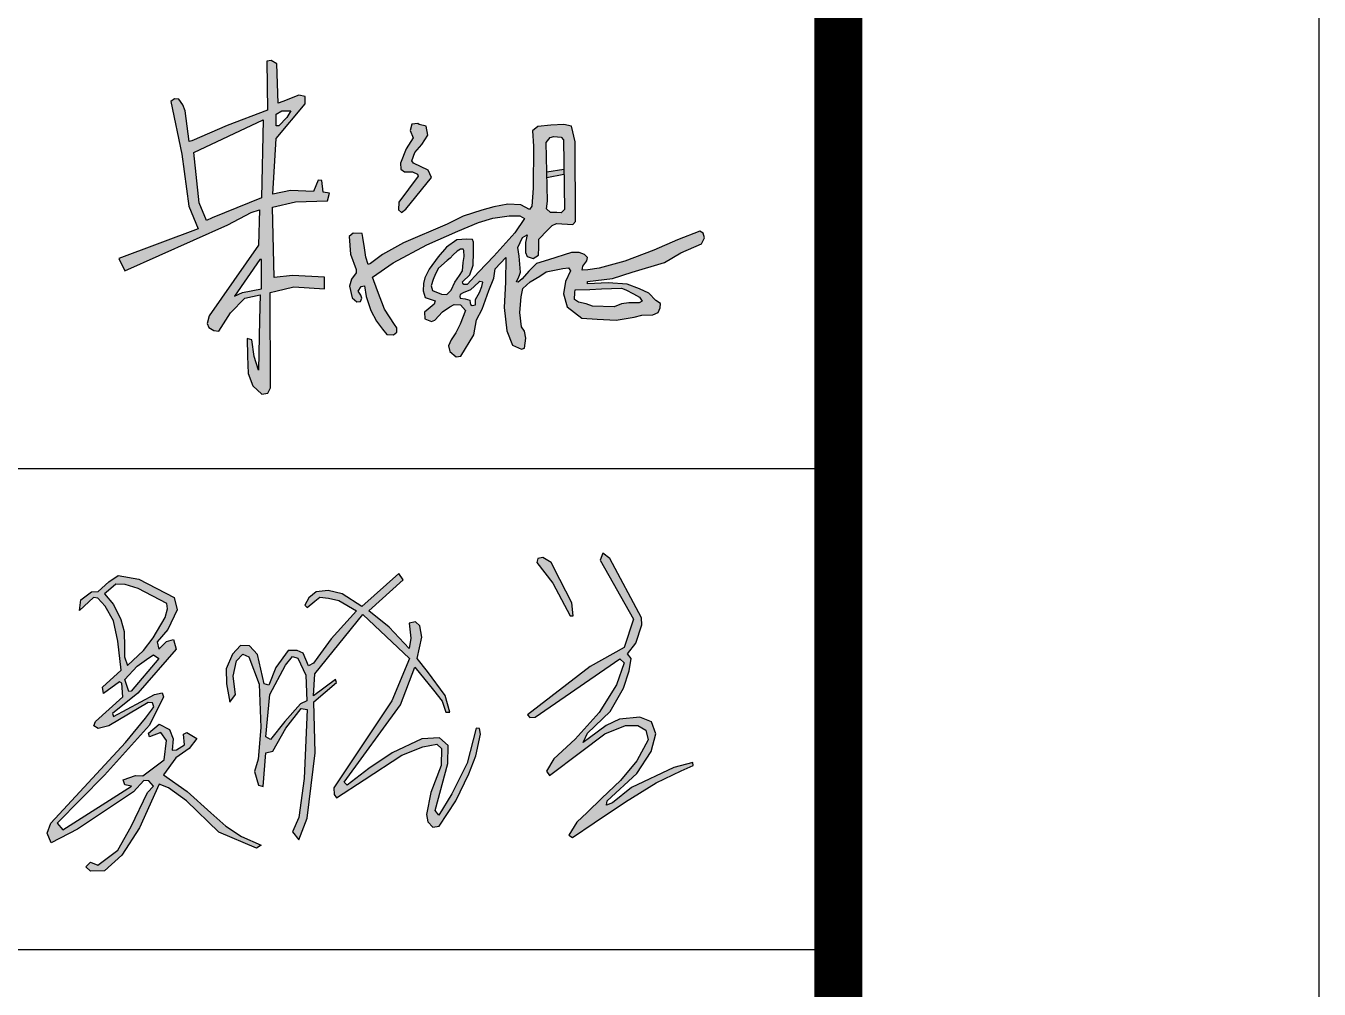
# Model space of a CAD drawing. Extents: x 33088 to 140010, y 13737 to 369010.
# Drawn here: x 104699 to 107388, y 346191 to 348194 of the extents above; entities that cross this region are included whole.
import ezdxf

# ---------------------------------------------------------------- set-up
doc = ezdxf.new("R2010")
doc.units = 0
doc.header["$LTSCALE"] = 1000
doc.header["$MEASUREMENT"] = 0
doc.layers.get('0').update_dxf_attribs({"linetype": 'CONTINUOUS'})
doc.layers.add('PUB_TITLE', color=4, linetype='CONTINUOUS')
doc.layers.add('TEL_TITLE', color=7, linetype='CONTINUOUS')

msp = doc.modelspace()

# ---------------------------------------------------------------- hatches: boundary and pattern name
h = msp.add_hatch(color=7)
h.paths.add_polyline_path([(105211.6, 347817), (105259.8, 347827.7), (105326.2, 347830), (105330.6, 347845.8), (105317.2, 347847.7), (105314.6, 347872.4), (105306.8, 347872.6), (105296.9, 347849), (105249.4, 347851.7), (105212.4, 347843.9), (105219.2, 347959.6), (105279.8, 348031.7), (105280, 348046.6), (105266.4, 348049.9), (105233.1, 348036.3), (105223.7, 348032.7), (105221.2, 348114.5), (105209, 348121.7), (105199.8, 348120), (105201.3, 348018.5), (105117.7, 347986.8), (105044.5, 347954.8), (105038.7, 347952.9), (105030.3, 348017.2), (105025.2, 348029.8), (105017.4, 348041.5), (105008.3, 348042.2), (105000.6, 348036.3), (105023.3, 347926.8), (105037.8, 347819.1), (105057.2, 347771.8), (104892.2, 347709.9), (104904.7, 347684.4), (105119, 347780.2), (105167.9, 347805.5), (105185.2, 347811.3), (105183.1, 347737.4), (105080.5, 347590.7), (105076.4, 347574.8), (105079.2, 347566.8), (105090.1, 347560), (105100.5, 347559.1), (105124.7, 347597.1), (105154.1, 347627.8), (105186.6, 347634.8), (105184.7, 347582.6), (105183.1, 347477.7), (105174.1, 347506.5), (105168.8, 347540.9), (105159.2, 347543.8), (105160.2, 347507.1), (105161.2, 347471.1), (105171.1, 347445.4), (105189.6, 347427.7), (105202.3, 347429.9), (105208, 347441), (105207.3, 347639.2), (105219, 347641.8), (105256.3, 347650.8), (105320.2, 347647.2), (105320.2, 347671.1), (105253.6, 347674.8), (105215.3, 347670.7)])
h.paths.add_polyline_path([(105189.1, 347836.3), (105086.4, 347794.6), (105074.7, 347788.8), (105059.6, 347825.5), (105048.3, 347930.5), (105192.2, 347998)], flags=16)
h.paths.add_polyline_path([(105189, 347708), (105189, 347646.9), (105149.5, 347639), (105133.1, 347631.5), (105185.5, 347708)], flags=16)
h.paths.add_polyline_path([(105219.2, 347985.7), (105219.2, 348010.2), (105231.1, 348016.7), (105250, 348016.7), (105241.7, 348003.3), (105225.2, 347986.1)], flags=16)
h = msp.add_hatch(color=7)
h.paths.add_polyline_path([(105802.8, 347782.8), (105836.4, 347780.9), (105842.3, 347786.7), (105841, 347952.8), (105834, 347985.2), (105818, 347988.8), (105790.9, 347987.5), (105763.8, 347984.7), (105752.5, 347975.6), (105754.3, 347943.3), (105753.8, 347856.2), (105751.1, 347819), (105746.4, 347812.1), (105728.6, 347821.4), (105701, 347822.9), (105672.3, 347817.5), (105646.9, 347810.2), (105608.5, 347798.2), (105574.9, 347781.6), (105484.1, 347742.8), (105440.8, 347718), (105416, 347699.6), (105410.8, 347697.7), (105406.1, 347712.8), (105403.3, 347732.3), (105400.1, 347754), (105398.3, 347762.3), (105380, 347762.7), (105371.2, 347755.9), (105374.4, 347719.3), (105385.9, 347687.1), (105385.7, 347680.2), (105376.2, 347667.3), (105372, 347652.5), (105377.3, 347628.1), (105387.2, 347619.7), (105394.7, 347620.3), (105397.5, 347627.8), (105395.8, 347633.7), (105389.8, 347641.9), (105396.3, 347652.1), (105403, 347653.5), (105406.6, 347630.8), (105416.7, 347601.7), (105428.2, 347579.9), (105440.5, 347562.8), (105449.8, 347552.1), (105463.3, 347551.5), (105470.2, 347557), (105470.6, 347566.2), (105465.7, 347573.1), (105445.1, 347604.8), (105430.2, 347643), (105420, 347671), (105462.9, 347700.8), (105532.6, 347738.7), (105597.6, 347767.1), (105640.4, 347785.1), (105669.8, 347793.6), (105704.2, 347798.6), (105726.2, 347798.6), (105736.1, 347793.3), (105715.6, 347763.6), (105672.3, 347714.6), (105641.1, 347682.3), (105616.7, 347655.8), (105609.8, 347656.1), (105607.7, 347658.4), (105607, 347661.7), (105622.3, 347676.4), (105629.2, 347696.5), (105629.9, 347723.3), (105630.1, 347744.2), (105627.8, 347749.4), (105615.8, 347750.4), (105595.5, 347749), (105573.8, 347733.7), (105556.7, 347713.5), (105537.9, 347687.8), (105528.4, 347669.8), (105525.9, 347658.3), (105524.9, 347642.5), (105529.6, 347629.1), (105539.5, 347625.4), (105550.1, 347621.8), (105547.8, 347615), (105535.3, 347604.6), (105528.3, 347598.8), (105528.8, 347584.3), (105542.3, 347579.3), (105549.5, 347581.6), (105565.2, 347599), (105580.6, 347609.7), (105589.6, 347614.4), (105602.8, 347613.7), (105613, 347602.2), (105602.3, 347573.6), (105592.8, 347555.2), (105583.6, 347540.8), (105578.2, 347528.7), (105580.6, 347516.8), (105593.8, 347505.6), (105603.8, 347506.8), (105630.4, 347551.5), (105636.4, 347582.6), (105648, 347604.6), (105662, 347643.7), (105672.3, 347669.2), (105674.6, 347688.4), (105697, 347712.1), (105696.1, 347660.7), (105693.4, 347608.3), (105699.4, 347559.9), (105711.3, 347530), (105729.4, 347521.5), (105735.6, 347523.7), (105738.4, 347544.1), (105736.2, 347558.8), (105729.6, 347568), (105726, 347598), (105728.8, 347630.6), (105732.4, 347647.6), (105747.9, 347661.6), (105767.5, 347673.4), (105780.9, 347682), (105815.4, 347689.3), (105827.4, 347690.5), (105831.3, 347684.1), (105821, 347662.2), (105817.1, 347636.4), (105824.5, 347609.5), (105855.4, 347586.1), (105887.3, 347583.6), (105926.6, 347581.5), (105963.8, 347588.2), (105980.1, 347592.1), (106002.5, 347593.2), (106013.8, 347597.8), (106018, 347607.4), (106018.6, 347616.2), (106009.3, 347622.6), (105994.4, 347637.7), (105975.1, 347647.3), (105949.2, 347656.7), (105909.6, 347659.1), (105866.8, 347657.5), (105867, 347662.5), (105919.1, 347668.2), (105959.5, 347681.4), (106027.3, 347701.9), (106061.2, 347722), (106104.1, 347740.8), (106110, 347752.7), (106107.3, 347762.4), (106100.6, 347766.9), (106054, 347748.6), (106005.2, 347727.1), (105944.8, 347704.7), (105891, 347690), (105867.7, 347686.4), (105856.1, 347686), (105857.3, 347693.8), (105865.3, 347704.9), (105866.6, 347712.2), (105860.6, 347718.4), (105849.3, 347722.8), (105833.6, 347722.8), (105785.8, 347707.3), (105761.1, 347699.3), (105745.1, 347683.8), (105731.1, 347667.7), (105722.6, 347661.1), (105719.1, 347661.4), (105720.5, 347665), (105723.6, 347670), (105726.3, 347677.2), (105727.9, 347681.3), (105724.5, 347714.6), (105722.3, 347733), (105732, 347753.4), (105741.5, 347758.9), (105737.7, 347743.4), (105738.2, 347722.8), (105741.7, 347714.3), (105753.9, 347709.9), (105764.9, 347717.1), (105765.9, 347733.5), (105765.9, 347750.5), (105783.8, 347768.9), (105793.6, 347778.9)])
h.paths.add_polyline_path([(105782, 347813), (105783.7, 347829.5), (105781.2, 347951.5), (105789.2, 347961.6), (105796.7, 347963.6), (105812.2, 347962.3), (105816.9, 347957), (105818.9, 347812), (105812.3, 347804.9), (105803.3, 347805.8), (105790.2, 347805.5)], flags=16)
h.paths.add_polyline_path([(105841.6, 347645.2), (105871.7, 347645.6), (105895.8, 347647.2), (105916.7, 347647.4), (105937.9, 347648.1), (105946.4, 347645.2), (105962.6, 347636.7), (105975, 347629.8), (105980.3, 347621.6), (105974.4, 347618), (105953.1, 347617.8), (105937.4, 347615.5), (105922.4, 347609.4), (105877.1, 347610.8), (105864.1, 347615.5), (105847.9, 347619.2), (105840.2, 347624.7), (105840.4, 347639.5)], flags=16)
h.paths.add_polyline_path([(105610, 347726.4), (105610.2, 347714.4), (105608.7, 347702), (105606.7, 347684.3), (105600.7, 347674.5), (105590.8, 347660.6), (105583.1, 347644.2), (105574.6, 347635.2), (105563.4, 347636.2), (105544.4, 347643.7), (105541.7, 347652.9), (105546.2, 347666.6), (105551.2, 347678.1), (105556.9, 347689.8), (105574.9, 347706.2), (105581.4, 347710.8), (105587.6, 347717.4), (105595.9, 347725.6), (105602.9, 347729.4), (105608.6, 347729.6)], flags=16)
h.paths.add_polyline_path([(105649.2, 347661), (105647.5, 347651.8), (105642.7, 347639.5), (105634.3, 347624.9), (105633.7, 347613.8), (105627.3, 347612.6), (105623.9, 347614.3), (105622.7, 347618), (105622.3, 347623.2), (105612.6, 347626.1), (105602.4, 347627.3), (105601.7, 347630.9), (105602.2, 347634.9), (105608.2, 347638.7), (105623.9, 347645), (105641.3, 347661), (105643, 347662.1)], flags=16)
for points in [[(105542.5, 347878.2), (105535.5, 347893.6), (105505, 347908.2), (105501.7, 347913.2), (105508.2, 347930.4), (105522.1, 347947.1), (105534.8, 347966.6), (105531.2, 347985.4), (105516.9, 347988.8), (105513.8, 347990.8), (105501.6, 347989.3), (105498.1, 347976.4), (105504.6, 347961.2), (105490.2, 347938.3), (105478.4, 347908.4), (105478.5, 347895.6), (105486.2, 347890.5), (105503, 347890.5), (105513.3, 347885.4), (105514.8, 347881.3), (105474.4, 347827.3), (105473.9, 347811.1), (105479.9, 347805.6), (105489.1, 347812.4)], [(105817.7, 347895.7), (105782.4, 347890.5), (105782.7, 347877.8), (105817.9, 347884.5)]]:
    msp.add_hatch(color=7).paths.add_polyline_path(points)
h = msp.add_hatch(color=256)
h.paths.add_polyline_path([(105913.2, 347086.3), (105898.9, 347097.3), (105893.6, 347082.8), (105962.8, 346960.5), (105942.9, 346901.5), (105872.7, 346861.5), (105742.5, 346761.4), (105746.8, 346756.1), (105758, 346756.6), (105934.1, 346878), (105943.3, 346869.8), (105927.4, 346823.8), (105891.5, 346766.3), (105841.6, 346710.9), (105797.1, 346669.8), (105781.6, 346644.2), (105787.9, 346635), (105852.7, 346683.8), (105903.1, 346721.8), (105945.8, 346739.5), (105971.9, 346739.5), (105988.4, 346729.8), (105993.2, 346709.5), (105969.5, 346665.5), (105935.6, 346625.2), (105896.9, 346588), (105866.3, 346558.6), (105844.9, 346538), (105828.2, 346511.1), (105835.9, 346506.3), (105880.9, 346536.7), (105945.8, 346580.7), (106009.5, 346619.7), (106061.7, 346645.1), (106086.8, 346656), (106085.8, 346662.1), (106046.4, 346651.6), (105958.6, 346610.6), (105918.6, 346578.7), (105906.4, 346573.7), (105907.7, 346582.8), (105969.8, 346639.7), (105999.6, 346684.8), (106008.8, 346721.9), (106000, 346746.6), (105975.6, 346756.5), (105933.5, 346752.7), (105905.7, 346739.5), (105871.1, 346713.8), (105858.2, 346704.1), (105867.1, 346723.3), (105913.9, 346768.3), (105941.7, 346816.6), (105953.9, 346852.8), (105957.6, 346878.2), (105950.2, 346888.1), (105967.2, 346910.6), (105979.7, 346948.2), (105979, 346962.8)])
h.paths.add_polyline_path([(105773.9, 347088.2), (105763.5, 347086.3), (105761.4, 347078), (105794.6, 347035.4), (105830.7, 346967.3), (105837.3, 346967.3), (105834.6, 346994.3), (105809.5, 347042.4), (105791.1, 347077.8)], flags=17)
h.paths.add_polyline_path([(105237.3, 346747.5), (105207.5, 346710.2), (105197.9, 346715.8), (105206.5, 346803.3), (105238.9, 346864.5), (105253.7, 346882.5), (105264.7, 346879.3), (105281.3, 346843.9), (105283.1, 346790.4), (105270, 346784)], flags=16)
h.paths.add_polyline_path([(105116.1, 346825.7), (105123.3, 346787.9), (105134.7, 346803.7), (105130.2, 346841.7), (105137.1, 346873.9), (105150.5, 346887.7), (105162.9, 346881.8), (105184.1, 346824.9), (105187.6, 346735), (105182.2, 346669), (105174.2, 346643.8), (105182.6, 346615.1), (105192.5, 346612.2), (105198, 346682.3), (105212.3, 346685.8), (105239.5, 346733.7), (105271.7, 346774.3), (105284.1, 346772.3), (105277.6, 346629), (105266.7, 346548.2), (105253.4, 346518), (105266.7, 346501.7), (105284.1, 346546.7), (105300.4, 346682.4), (105298.1, 346788.6), (105344.9, 346828.7), (105342.8, 346835), (105297, 346801), (105300.2, 346846.4), (105399.6, 346969.6), (105496.9, 346878.6), (105460.1, 346790.6), (105410.3, 346715.7), (105339.8, 346609.5), (105339.9, 346595.5), (105345.3, 346588.6), (105402.7, 346626.1), (105481.2, 346677.3), (105524.7, 346694.5), (105553.9, 346700.6), (105563, 346691.1), (105562.3, 346655.9), (105541.2, 346599.9), (105532.4, 346554.1), (105534.7, 346539.2), (105545.4, 346527.7), (105558.5, 346530), (105593.3, 346582.7), (105620.5, 346639), (105634.4, 346676.3), (105644.2, 346721.1), (105642.7, 346732.7), (105635.6, 346733.5), (105616.7, 346661.2), (105585.1, 346597.2), (105557.5, 346553), (105550.4, 346562.4), (105576.7, 346660.1), (105577.1, 346697.7), (105559, 346713.5), (105522.5, 346711.6), (105461.1, 346682.3), (105412.5, 346649.5), (105367.2, 346615.3), (105360.9, 346621.4), (105478.1, 346782.4), (105508, 346860.5), (105546.5, 346812.6), (105564.5, 346790), (105572.6, 346767.2), (105580.9, 346767.2), (105571.3, 346801.6), (105534.5, 346851.6), (105512.6, 346878.2), (105522.6, 346923.1), (105518.4, 346946.3), (105509.3, 346954.6), (105496.4, 346951.7), (105499.3, 346920.6), (105496.4, 346899.4), (105454.8, 346943.4), (105412.2, 346977.6), (105483.7, 347042.3), (105474.5, 347055.1), (105397.4, 346986.3), (105356.8, 347012.7), (105327.9, 347019.5), (105302.4, 347017), (105287.6, 347004.8), (105279, 346989.3), (105284, 346984.6), (105300.2, 346997.9), (105310.1, 347006.1), (105328.7, 347004), (105350.2, 346998.8), (105386.5, 346977.9), (105334, 346919.5), (105306.5, 346881.5), (105297.2, 346868.6), (105286.8, 346863.3), (105275.5, 346889.5), (105263.4, 346894.8), (105244.4, 346894.8), (105218.6, 346859.5), (105204.5, 346822.9), (105194.9, 346825.9), (105180.5, 346886.9), (105163.8, 346905.1), (105145.1, 346905.3), (105129, 346887.7), (105115.4, 346857.2)])
h.paths.add_polyline_path([(104913.5, 346809.8), (104905.2, 346835.1), (104930.2, 346862.6), (104955, 346879.9), (104964.3, 346886.4), (104975.5, 346878.6), (104918.2, 346810.8)], flags=16)
h.paths.add_polyline_path([(104904.3, 346882), (104910.1, 346864.1), (104943.6, 346895.3), (104964, 346921.2), (104988.5, 346963.7), (104993.9, 346981.8), (104992.2, 346992.9), (104932.4, 347024.3), (104905.4, 347032.4), (104885.9, 347032.9), (104870.6, 347019.7), (104862.6, 347012.8), (104881.3, 346991), (104896.8, 346959.3), (104903.4, 346934.8), (104904.2, 346902)], flags=16)
h.paths.add_polyline_path([(104840, 347005), (104810.7, 346978.4), (104813.5, 347000.1), (104835.7, 347017.1), (104849.6, 347017.5), (104871.4, 347038.1), (104891.3, 347050.8), (104933.7, 347043.7), (105007.2, 347005.6), (105013.5, 346979.4), (104994.5, 346939), (104972.2, 346913.2), (104975.4, 346897.8), (104991.7, 346914), (105006, 346918), (105011.9, 346897.8), (104931.6, 346806.6), (104879, 346764.1), (104881.2, 346757.6), (104966.6, 346803.9), (104982.8, 346807), (104985, 346799.1), (104955.9, 346739.6), (104862.5, 346635.8), (104764.1, 346536.4), (104775.6, 346522.2), (104918.5, 346613.3), (104904.8, 346616.1), (104901.5, 346626.5), (104926.8, 346635.3), (104942.2, 346634.7), (104986.7, 346667.7), (104991.7, 346708.3), (104979.6, 346724.3), (104956.5, 346715.5), (104954.3, 346723.2), (104976.3, 346741.8), (104997.7, 346730.9), (105005.4, 346711.6), (105003.2, 346688), (105012, 346688.6), (105029, 346699), (105026.8, 346721), (105034, 346724.3), (105054.3, 346712.2), (105038.9, 346691.3), (105010.9, 346672.1), (104985.1, 346636.9), (105034.5, 346602.3), (105084, 346557.9), (105115, 346530), (105147.4, 346508.7), (105188.6, 346490.6), (105178.7, 346484), (105100.6, 346517.5), (105033, 346582.3), (104995.6, 346609.8), (104976.4, 346616.9), (104935.7, 346526.3), (104898.3, 346469.7), (104862.9, 346436.9), (104833.6, 346436.2), (104823.6, 346445.4), (104833.2, 346455.4), (104848.6, 346448.5), (104890.2, 346479.7), (104918, 346529.5), (104951.9, 346600), (104964.2, 346613), (104955, 346624.2), (104944.2, 346624.6), (104923, 346601.1), (104806.7, 346523.8), (104751.6, 346495.3), (104743.5, 346515.3), (104751.2, 346536.1), (104906.4, 346703.7), (104947.7, 346754.3), (104960.3, 346771.4), (104965, 346777.7), (104962.4, 346786.3), (104953.3, 346786.7), (104871.9, 346738.4), (104849.5, 346733.3), (104840.7, 346738.7), (104843.8, 346747.8), (104900.9, 346799), (104898.9, 346827), (104893.9, 346830.3), (104860.6, 346806), (104858.6, 346819), (104896.9, 346854.3), (104890.1, 346914.3), (104881, 346956.9), (104864, 346987.1), (104848.5, 347004.1)])

# ---------------------------------------------------------------- linework, layer by layer
for p, q in [((105898.9, 347097.3), (105893.6, 347082.8)), ((105913.2, 347086.3), (105898.9, 347097.3)), ((105763.5, 347086.3), (105761.4, 347078)), ((105761.4, 347078), (105794.6, 347035.4)), ((105773.9, 347088.2), (105763.5, 347086.3)), ((105791.1, 347077.8), (105773.9, 347088.2)), ((105809.5, 347042.4), (105791.1, 347077.8)), ((105893.6, 347082.8), (105962.8, 346960.5)), ((105979, 346962.8), (105913.2, 347086.3)), ((104871.4, 347038.1), (104891.3, 347050.8)), ((104891.3, 347050.8), (104933.7, 347043.7)), ((104933.7, 347043.7), (105007.2, 347005.6)), ((105474.5, 347055.1), (105397.4, 346986.3)), ((105483.7, 347042.3), (105474.5, 347055.1)), ((104813.5, 347000.1), (104835.7, 347017.1)), ((104835.7, 347017.1), (104849.6, 347017.5)), ((104849.6, 347017.5), (104871.4, 347038.1)), ((104870.6, 347019.7), (104862.6, 347012.8)), ((104885.9, 347032.9), (104870.6, 347019.7)), ((104905.4, 347032.4), (104885.9, 347032.9)), ((104932.4, 347024.3), (104905.4, 347032.4)), ((104992.2, 346992.9), (104932.4, 347024.3)), ((105302.4, 347017), (105287.6, 347004.8)), ((105327.9, 347019.5), (105302.4, 347017)), ((105356.8, 347012.7), (105327.9, 347019.5)), ((105412.2, 346977.6), (105483.7, 347042.3)), ((105794.6, 347035.4), (105830.7, 346967.3)), ((105834.6, 346994.3), (105809.5, 347042.4)), ((104840, 347005), (104810.7, 346978.4)), ((104810.7, 346978.4), (104813.5, 347000.1)), ((104848.5, 347004.1), (104840, 347005)), ((104864, 346987.1), (104848.5, 347004.1)), ((104862.6, 347012.8), (104881.3, 346991)), ((104881.3, 346991), (104896.8, 346959.3)), ((104993.9, 346981.8), (104992.2, 346992.9)), ((105007.2, 347005.6), (105013.5, 346979.4)), ((105287.6, 347004.8), (105279, 346989.3)), ((105284, 346984.6), (105300.2, 346997.9)), ((105300.2, 346997.9), (105310.1, 347006.1)), ((105310.1, 347006.1), (105328.7, 347004)), ((105328.7, 347004), (105350.2, 346998.8)), ((105350.2, 346998.8), (105386.5, 346977.9)), ((105397.4, 346986.3), (105356.8, 347012.7)), ((105837.3, 346967.3), (105834.6, 346994.3)), ((104881, 346956.9), (104864, 346987.1)), ((104964, 346921.2), (104988.5, 346963.7)), ((104988.5, 346963.7), (104993.9, 346981.8)), ((105013.5, 346979.4), (104994.5, 346939)), ((105279, 346989.3), (105284, 346984.6)), ((105300.2, 346846.4), (105399.6, 346969.6)), ((105386.5, 346977.9), (105334, 346919.5)), ((105399.6, 346969.6), (105496.9, 346878.6)), ((105454.8, 346943.4), (105412.2, 346977.6)), ((105830.7, 346967.3), (105837.3, 346967.3)), ((104890.1, 346914.3), (104881, 346956.9)), ((104896.8, 346959.3), (104903.4, 346934.8)), ((104994.5, 346939), (104972.2, 346913.2)), ((105496.4, 346899.4), (105454.8, 346943.4)), ((105509.3, 346954.6), (105496.4, 346951.7)), ((105496.4, 346951.7), (105499.3, 346920.6)), ((105518.4, 346946.3), (105509.3, 346954.6)), ((105522.6, 346923.1), (105518.4, 346946.3)), ((105962.8, 346960.5), (105942.9, 346901.5)), ((105967.2, 346910.6), (105979.7, 346948.2)), ((105979.7, 346948.2), (105979, 346962.8)), ((104896.9, 346854.3), (104890.1, 346914.3)), ((104903.4, 346934.8), (104904.2, 346902)), ((104943.6, 346895.3), (104964, 346921.2)), ((104972.2, 346913.2), (104975.4, 346897.8)), ((104975.4, 346897.8), (104991.7, 346914)), ((104991.7, 346914), (105006, 346918)), ((105006, 346918), (105011.9, 346897.8)), ((105334, 346919.5), (105306.5, 346881.5)), ((105499.3, 346920.6), (105496.4, 346899.4)), ((105512.6, 346878.2), (105522.6, 346923.1)), ((105950.2, 346888.1), (105967.2, 346910.6)), ((104904.2, 346902), (104904.3, 346882)), ((104910.1, 346864.1), (104943.6, 346895.3)), ((105011.9, 346897.8), (104931.6, 346806.6)), ((104955, 346879.9), (104964.3, 346886.4)), ((104964.3, 346886.4), (104975.5, 346878.6)), ((105129, 346887.7), (105115.4, 346857.2)), ((105145.1, 346905.3), (105129, 346887.7)), ((105137.1, 346873.9), (105150.5, 346887.7)), ((105163.8, 346905.1), (105145.1, 346905.3)), ((105150.5, 346887.7), (105162.9, 346881.8)), ((105180.5, 346886.9), (105163.8, 346905.1)), ((105194.9, 346825.9), (105180.5, 346886.9)), ((105244.4, 346894.8), (105218.6, 346859.5)), ((105238.9, 346864.5), (105253.7, 346882.5)), ((105263.4, 346894.8), (105244.4, 346894.8)), ((105253.7, 346882.5), (105264.7, 346879.3)), ((105275.5, 346889.5), (105263.4, 346894.8)), ((105286.8, 346863.3), (105275.5, 346889.5)), ((105942.9, 346901.5), (105872.7, 346861.5)), ((105957.6, 346878.2), (105950.2, 346888.1)), ((104904.3, 346882), (104910.1, 346864.1)), ((104905.2, 346835.1), (104930.2, 346862.6)), ((104975.5, 346878.6), (104918.2, 346810.8)), ((104930.2, 346862.6), (104955, 346879.9)), ((105115.4, 346857.2), (105116.1, 346825.7)), ((105130.2, 346841.7), (105137.1, 346873.9)), ((105162.9, 346881.8), (105184.1, 346824.9)), ((105218.6, 346859.5), (105204.5, 346822.9)), ((105206.5, 346803.3), (105238.9, 346864.5)), ((105264.7, 346879.3), (105281.3, 346843.9)), ((105297.2, 346868.6), (105286.8, 346863.3)), ((105306.5, 346881.5), (105297.2, 346868.6)), ((105496.9, 346878.6), (105460.1, 346790.6)), ((105478.1, 346782.4), (105508, 346860.5)), ((105508, 346860.5), (105546.5, 346812.6)), ((105534.5, 346851.6), (105512.6, 346878.2)), ((105872.7, 346861.5), (105742.5, 346761.4)), ((105758, 346756.6), (105934.1, 346878)), ((105943.3, 346869.8), (105927.4, 346823.8)), ((105934.1, 346878), (105943.3, 346869.8)), ((105953.9, 346852.8), (105957.6, 346878.2)), ((104858.6, 346819), (104896.9, 346854.3)), ((104893.9, 346830.3), (104860.6, 346806)), ((104898.9, 346827), (104893.9, 346830.3)), ((104913.5, 346809.8), (104905.2, 346835.1)), ((105134.7, 346803.7), (105130.2, 346841.7)), ((105281.3, 346843.9), (105283.1, 346790.4)), ((105297, 346801), (105300.2, 346846.4)), ((105342.8, 346835), (105297, 346801)), ((105298.1, 346788.6), (105344.9, 346828.7)), ((105344.9, 346828.7), (105342.8, 346835)), ((105571.3, 346801.6), (105534.5, 346851.6)), ((105941.7, 346816.6), (105953.9, 346852.8)), ((104860.6, 346806), (104858.6, 346819)), ((104931.6, 346806.6), (104879, 346764.1)), ((104881.2, 346757.6), (104966.6, 346803.9)), ((104900.9, 346799), (104898.9, 346827)), ((104918.2, 346810.8), (104913.5, 346809.8)), ((104966.6, 346803.9), (104982.8, 346807)), ((104982.8, 346807), (104985, 346799.1)), ((105116.1, 346825.7), (105123.3, 346787.9)), ((105123.3, 346787.9), (105134.7, 346803.7)), ((105184.1, 346824.9), (105187.6, 346735)), ((105204.5, 346822.9), (105194.9, 346825.9)), ((105197.9, 346715.8), (105206.5, 346803.3)), ((105546.5, 346812.6), (105564.5, 346790)), ((105580.9, 346767.2), (105571.3, 346801.6)), ((105927.4, 346823.8), (105891.5, 346766.3)), ((105913.9, 346768.3), (105941.7, 346816.6)), ((104843.8, 346747.8), (104900.9, 346799)), ((104953.3, 346786.7), (104871.9, 346738.4)), ((104962.4, 346786.3), (104953.3, 346786.7)), ((104985, 346799.1), (104955.9, 346739.6)), ((104960.3, 346771.4), (104965, 346777.7)), ((104965, 346777.7), (104962.4, 346786.3)), ((105270, 346784), (105237.3, 346747.5)), ((105283.1, 346790.4), (105270, 346784)), ((105300.4, 346682.4), (105298.1, 346788.6)), ((105360.9, 346621.4), (105478.1, 346782.4)), ((105460.1, 346790.6), (105410.3, 346715.7)), ((105564.5, 346790), (105572.6, 346767.2)), ((104840.7, 346738.7), (104843.8, 346747.8)), ((104879, 346764.1), (104881.2, 346757.6)), ((104906.4, 346703.7), (104947.7, 346754.3)), ((104947.7, 346754.3), (104960.3, 346771.4)), ((105239.5, 346733.7), (105271.7, 346774.3)), ((105271.7, 346774.3), (105284.1, 346772.3)), ((105284.1, 346772.3), (105277.6, 346629)), ((105572.6, 346767.2), (105580.9, 346767.2)), ((105742.5, 346761.4), (105746.8, 346756.1)), ((105746.8, 346756.1), (105758, 346756.6)), ((105891.5, 346766.3), (105841.6, 346710.9)), ((105867.1, 346723.3), (105913.9, 346768.3)), ((105933.5, 346752.7), (105905.7, 346739.5)), ((105975.6, 346756.5), (105933.5, 346752.7)), ((106000, 346746.6), (105975.6, 346756.5)), ((104849.5, 346733.3), (104840.7, 346738.7)), ((104871.9, 346738.4), (104849.5, 346733.3)), ((104955.9, 346739.6), (104862.5, 346635.8)), ((104954.3, 346723.2), (104976.3, 346741.8)), ((104956.5, 346715.5), (104954.3, 346723.2)), ((104979.6, 346724.3), (104956.5, 346715.5)), ((104976.3, 346741.8), (104997.7, 346730.9)), ((104991.7, 346708.3), (104979.6, 346724.3)), ((104997.7, 346730.9), (105005.4, 346711.6)), ((105026.8, 346721), (105034, 346724.3)), ((105029, 346699), (105026.8, 346721)), ((105034, 346724.3), (105054.3, 346712.2)), ((105187.6, 346735), (105182.2, 346669)), ((105237.3, 346747.5), (105207.5, 346710.2)), ((105212.3, 346685.8), (105239.5, 346733.7)), ((105635.6, 346733.5), (105616.7, 346661.2)), ((105634.4, 346676.3), (105644.2, 346721.1)), ((105642.7, 346732.7), (105635.6, 346733.5)), ((105644.2, 346721.1), (105642.7, 346732.7)), ((105852.7, 346683.8), (105903.1, 346721.8)), ((105858.2, 346704.1), (105867.1, 346723.3)), ((105905.7, 346739.5), (105871.1, 346713.8)), ((105903.1, 346721.8), (105945.8, 346739.5)), ((105945.8, 346739.5), (105971.9, 346739.5)), ((105971.9, 346739.5), (105988.4, 346729.8)), ((105988.4, 346729.8), (105993.2, 346709.5)), ((105999.6, 346684.8), (106008.8, 346721.9)), ((106008.8, 346721.9), (106000, 346746.6)), ((104751.2, 346536.1), (104906.4, 346703.7)), ((104956.5, 346715.5), (104956.5, 346715.5)), ((104986.7, 346667.7), (104991.7, 346708.3)), ((105005.4, 346711.6), (105003.2, 346688)), ((105012, 346688.6), (105029, 346699)), ((105054.3, 346712.2), (105038.9, 346691.3)), ((105207.5, 346710.2), (105197.9, 346715.8)), ((105410.3, 346715.7), (105339.8, 346609.5)), ((105522.5, 346711.6), (105461.1, 346682.3)), ((105481.2, 346677.3), (105524.7, 346694.5)), ((105559, 346713.5), (105522.5, 346711.6)), ((105524.7, 346694.5), (105553.9, 346700.6)), ((105553.9, 346700.6), (105563, 346691.1)), ((105577.1, 346697.7), (105559, 346713.5)), ((105576.7, 346660.1), (105577.1, 346697.7)), ((105841.6, 346710.9), (105797.1, 346669.8)), ((105871.1, 346713.8), (105858.2, 346704.1)), ((105993.2, 346709.5), (105969.5, 346665.5)), ((104942.2, 346634.7), (104986.7, 346667.7)), ((105010.9, 346672.1), (104985.1, 346636.9)), ((105003.2, 346688), (105012, 346688.6)), ((105038.9, 346691.3), (105010.9, 346672.1)), ((105182.2, 346669), (105174.2, 346643.8)), ((105192.5, 346612.2), (105198, 346682.3)), ((105198, 346682.3), (105212.3, 346685.8)), ((105284.1, 346546.7), (105300.4, 346682.4)), ((105402.7, 346626.1), (105481.2, 346677.3)), ((105461.1, 346682.3), (105412.5, 346649.5)), ((105563, 346691.1), (105562.3, 346655.9)), ((105620.5, 346639), (105634.4, 346676.3)), ((105797.1, 346669.8), (105781.6, 346644.2)), ((105787.9, 346635), (105852.7, 346683.8)), ((105969.8, 346639.7), (105999.6, 346684.8)), ((105174.2, 346643.8), (105182.6, 346615.1)), ((105412.5, 346649.5), (105367.2, 346615.3)), ((105562.3, 346655.9), (105541.2, 346599.9)), ((105550.4, 346562.4), (105576.7, 346660.1)), ((105616.7, 346661.2), (105585.1, 346597.2)), ((105781.6, 346644.2), (105787.9, 346635)), ((105969.5, 346665.5), (105935.6, 346625.2)), ((106046.4, 346651.6), (105958.6, 346610.6)), ((106009.5, 346619.7), (106061.7, 346645.1)), ((106085.8, 346662.1), (106046.4, 346651.6)), ((106061.7, 346645.1), (106086.8, 346656)), ((106086.8, 346656), (106085.8, 346662.1)), ((104862.5, 346635.8), (104764.1, 346536.4)), ((104775.6, 346522.2), (104918.5, 346613.3)), ((104901.5, 346626.5), (104926.8, 346635.3)), ((104904.8, 346616.1), (104901.5, 346626.5)), ((104918.5, 346613.3), (104904.8, 346616.1)), ((104944.2, 346624.6), (104923, 346601.1)), ((104926.8, 346635.3), (104942.2, 346634.7)), ((104976.4, 346616.9), (104935.7, 346526.3)), ((104955, 346624.2), (104944.2, 346624.6)), ((104964.2, 346613), (104955, 346624.2)), ((104995.6, 346609.8), (104976.4, 346616.9)), ((104985.1, 346636.9), (105034.5, 346602.3)), ((105182.6, 346615.1), (105192.5, 346612.2)), ((105277.6, 346629), (105266.7, 346548.2)), ((105345.3, 346588.6), (105402.7, 346626.1)), ((105367.2, 346615.3), (105360.9, 346621.4)), ((105593.3, 346582.7), (105620.5, 346639)), ((105935.6, 346625.2), (105896.9, 346588)), ((105907.7, 346582.8), (105969.8, 346639.7)), ((105945.8, 346580.7), (106009.5, 346619.7)), ((104923, 346601.1), (104806.7, 346523.8)), ((104918, 346529.5), (104951.9, 346600)), ((104951.9, 346600), (104964.2, 346613)), ((105033, 346582.3), (104995.6, 346609.8)), ((105034.5, 346602.3), (105084, 346557.9)), ((105339.8, 346609.5), (105339.9, 346595.5)), ((105339.9, 346595.5), (105345.3, 346588.6)), ((105541.2, 346599.9), (105532.4, 346554.1)), ((105585.1, 346597.2), (105557.5, 346553)), ((105896.9, 346588), (105866.3, 346558.6)), ((105958.6, 346610.6), (105918.6, 346578.7)), ((105100.6, 346517.5), (105033, 346582.3)), ((105557.5, 346553), (105550.4, 346562.4)), ((105558.5, 346530), (105593.3, 346582.7)), ((105880.9, 346536.7), (105945.8, 346580.7)), ((105906.4, 346573.7), (105907.7, 346582.8)), ((105918.6, 346578.7), (105906.4, 346573.7)), ((104743.5, 346515.3), (104751.2, 346536.1)), ((104764.1, 346536.4), (104775.6, 346522.2)), ((105084, 346557.9), (105115, 346530)), ((105266.7, 346548.2), (105253.4, 346518)), ((105266.7, 346501.7), (105284.1, 346546.7)), ((105532.4, 346554.1), (105534.7, 346539.2)), ((105534.7, 346539.2), (105545.4, 346527.7)), ((105844.9, 346538), (105828.2, 346511.1)), ((105835.9, 346506.3), (105880.9, 346536.7)), ((105866.3, 346558.6), (105844.9, 346538)), ((104751.6, 346495.3), (104743.5, 346515.3)), ((104806.7, 346523.8), (104751.6, 346495.3)), ((104890.2, 346479.7), (104918, 346529.5)), ((104935.7, 346526.3), (104898.3, 346469.7)), ((105178.7, 346484), (105100.6, 346517.5)), ((105115, 346530), (105147.4, 346508.7)), ((105147.4, 346508.7), (105188.6, 346490.6)), ((105253.4, 346518), (105266.7, 346501.7)), ((105545.4, 346527.7), (105558.5, 346530)), ((105828.2, 346511.1), (105835.9, 346506.3)), ((104848.6, 346448.5), (104890.2, 346479.7)), ((105188.6, 346490.6), (105178.7, 346484)), ((104823.6, 346445.4), (104833.2, 346455.4)), ((104833.2, 346455.4), (104848.6, 346448.5)), ((104898.3, 346469.7), (104862.9, 346436.9)), ((104833.6, 346436.2), (104823.6, 346445.4)), ((104862.9, 346436.9), (104833.6, 346436.2))]:
    msp.add_line(p, q)
for points in [[(105186.6, 347634.8), (105184.7, 347582.6), (105183.1, 347477.7), (105174.1, 347506.5), (105168.8, 347540.9), (105159.2, 347543.8), (105160.2, 347507.1), (105161.2, 347471.1), (105171.1, 347445.4), (105189.6, 347427.7), (105202.3, 347429.9), (105208, 347441), (105207.3, 347639.2), (105219, 347641.8), (105256.3, 347650.8), (105320.2, 347647.2), (105320.2, 347671.1), (105253.6, 347674.8), (105215.3, 347670.7), (105211.6, 347817), (105259.8, 347827.7), (105326.2, 347830), (105330.6, 347845.8), (105317.2, 347847.7), (105314.6, 347872.4), (105306.8, 347872.6), (105296.9, 347849), (105249.4, 347851.7), (105212.4, 347843.9), (105219.2, 347959.6), (105279.8, 348031.7), (105280, 348046.6), (105266.4, 348049.9), (105233.1, 348036.3), (105223.7, 348032.7), (105221.2, 348114.5), (105209, 348121.7), (105199.8, 348120), (105201.3, 348018.5), (105117.7, 347986.8), (105044.5, 347954.8), (105038.7, 347952.9), (105030.3, 348017.2), (105025.2, 348029.8), (105017.4, 348041.5), (105008.3, 348042.2), (105000.6, 348036.3), (105023.3, 347926.8), (105037.8, 347819.1), (105057.2, 347771.8), (104892.2, 347709.9), (104904.7, 347684.4), (105119, 347780.2), (105167.9, 347805.5), (105185.2, 347811.3), (105183.1, 347737.4), (105080.5, 347590.7), (105076.4, 347574.8), (105079.2, 347566.8), (105090.1, 347560), (105100.5, 347559.1), (105124.7, 347597.1), (105154.1, 347627.8)], [(105398.3, 347762.3), (105380, 347762.7), (105371.2, 347755.9), (105374.4, 347719.3), (105385.9, 347687.1), (105385.7, 347680.2), (105376.2, 347667.3), (105372, 347652.5), (105377.3, 347628.1), (105387.2, 347619.7), (105394.7, 347620.3), (105397.5, 347627.8), (105395.8, 347633.7), (105389.8, 347641.9), (105396.3, 347652.1), (105403, 347653.5), (105406.6, 347630.8), (105416.7, 347601.7), (105428.2, 347579.9), (105440.5, 347562.8), (105449.8, 347552.1), (105463.3, 347551.5), (105470.2, 347557), (105470.6, 347566.2), (105465.7, 347573.1), (105445.1, 347604.8), (105430.2, 347643), (105420, 347671), (105462.9, 347700.8), (105532.6, 347738.7), (105597.6, 347767.1), (105640.4, 347785.1), (105669.8, 347793.6), (105704.2, 347798.6), (105726.2, 347798.6), (105736.1, 347793.3), (105715.6, 347763.6), (105672.3, 347714.6), (105641.1, 347682.3), (105616.7, 347655.8), (105609.8, 347656.1), (105607.7, 347658.4), (105607, 347661.7), (105622.3, 347676.4), (105629.2, 347696.5), (105629.9, 347723.3), (105630.1, 347744.2), (105627.8, 347749.4), (105615.8, 347750.4), (105595.5, 347749), (105573.8, 347733.7), (105556.7, 347713.5), (105537.9, 347687.8), (105528.4, 347669.8), (105525.9, 347658.3), (105524.9, 347642.5), (105529.6, 347629.1), (105539.5, 347625.4), (105550.1, 347621.8), (105547.8, 347615), (105535.3, 347604.6), (105528.3, 347598.8), (105528.8, 347584.3), (105542.3, 347579.3), (105549.5, 347581.6), (105565.2, 347599), (105580.6, 347609.7), (105589.6, 347614.4), (105602.8, 347613.7), (105613, 347602.2), (105602.3, 347573.6), (105592.8, 347555.2), (105583.6, 347540.8), (105578.2, 347528.7), (105580.6, 347516.8), (105593.8, 347505.6), (105603.8, 347506.8), (105630.4, 347551.5), (105636.4, 347582.6), (105648, 347604.6), (105662, 347643.7), (105672.3, 347669.2), (105674.6, 347688.4), (105697, 347712.1), (105696.1, 347660.7), (105693.4, 347608.3), (105699.4, 347559.9), (105711.3, 347530), (105729.4, 347521.5), (105735.6, 347523.7), (105738.4, 347544.1), (105736.2, 347558.8), (105729.6, 347568), (105726, 347598), (105728.8, 347630.6), (105732.4, 347647.6), (105747.9, 347661.6), (105767.5, 347673.4), (105780.9, 347682), (105815.4, 347689.3), (105827.4, 347690.5), (105831.3, 347684.1), (105821, 347662.2), (105817.1, 347636.4), (105824.5, 347609.5), (105855.4, 347586.1), (105887.3, 347583.6), (105926.6, 347581.5), (105963.8, 347588.2), (105980.1, 347592.1), (106002.5, 347593.2), (106013.8, 347597.8), (106018, 347607.4), (106018.6, 347616.2), (106009.3, 347622.6), (105994.4, 347637.7), (105975.1, 347647.3), (105949.2, 347656.7), (105909.6, 347659.1), (105866.8, 347657.5), (105867, 347662.5), (105919.1, 347668.2), (105959.5, 347681.4), (106027.3, 347701.9), (106061.2, 347722), (106104.1, 347740.8), (106110, 347752.7), (106107.3, 347762.4), (106100.6, 347766.9), (106054, 347748.6), (106005.2, 347727.1), (105944.8, 347704.7), (105891, 347690), (105867.7, 347686.4), (105856.1, 347686), (105857.3, 347693.8), (105865.3, 347704.9), (105866.6, 347712.2), (105860.6, 347718.4), (105849.3, 347722.8), (105833.6, 347722.8), (105785.8, 347707.3), (105761.1, 347699.3), (105745.1, 347683.8), (105731.1, 347667.7), (105722.6, 347661.1), (105719.1, 347661.4), (105720.5, 347665), (105723.6, 347670), (105726.3, 347677.2), (105727.9, 347681.3), (105724.5, 347714.6), (105722.3, 347733), (105732, 347753.4), (105741.5, 347758.9), (105737.7, 347743.4), (105738.2, 347722.8), (105741.7, 347714.3), (105753.9, 347709.9), (105764.9, 347717.1), (105765.9, 347733.5), (105765.9, 347750.5), (105783.8, 347768.9), (105793.6, 347778.9), (105802.8, 347782.8), (105836.4, 347780.9), (105842.3, 347786.7), (105841, 347952.8), (105834, 347985.2), (105818, 347988.8), (105790.9, 347987.5), (105763.8, 347984.7), (105752.5, 347975.6), (105754.3, 347943.3), (105753.8, 347856.2), (105751.1, 347819), (105746.4, 347812.1), (105728.6, 347821.4), (105701, 347822.9), (105672.3, 347817.5), (105646.9, 347810.2), (105608.5, 347798.2), (105574.9, 347781.6), (105484.1, 347742.8), (105440.8, 347718), (105416, 347699.6), (105410.8, 347697.7), (105406.1, 347712.8), (105403.3, 347732.3), (105400.1, 347754)], [(105513.8, 347990.8), (105501.6, 347989.3), (105498.1, 347976.4), (105504.6, 347961.2), (105490.2, 347938.3), (105478.4, 347908.4), (105478.5, 347895.6), (105486.2, 347890.5), (105503, 347890.5), (105513.3, 347885.4), (105514.8, 347881.3), (105474.4, 347827.3), (105473.9, 347811.1), (105479.9, 347805.6), (105489.1, 347812.4), (105542.5, 347878.2), (105535.5, 347893.6), (105505, 347908.2), (105501.7, 347913.2), (105508.2, 347930.4), (105522.1, 347947.1), (105534.8, 347966.6), (105531.2, 347985.4), (105516.9, 347988.8), (105516.9, 347988.8), (105516.9, 347988.8)], [(105781.2, 347951.5), (105789.2, 347961.6), (105796.7, 347963.6), (105812.2, 347962.3), (105816.9, 347957), (105818.9, 347812), (105812.3, 347804.9), (105803.3, 347805.8), (105790.2, 347805.5), (105782, 347813), (105783.7, 347829.5), (105781.2, 347951.5)]]:
    msp.add_lwpolyline(points, close=True)
for points in [[(105219.2, 348010.2), (105231.1, 348016.7), (105250, 348016.7), (105241.7, 348003.3), (105225.2, 347986.1), (105219.2, 347985.7), (105219.2, 348010.2)], [(105048.3, 347930.5), (105192.2, 347998), (105189.1, 347836.3), (105086.4, 347794.6), (105074.7, 347788.8), (105059.6, 347825.5), (105048.3, 347930.5)], [(105782.4, 347890.5), (105817.7, 347895.7), (105817.9, 347884.5), (105782.7, 347877.8), (105782.4, 347890.5)], [(105574.9, 347706.2), (105556.9, 347689.8), (105551.2, 347678.1), (105546.2, 347666.6), (105541.7, 347652.9), (105544.4, 347643.7), (105563.4, 347636.2), (105574.6, 347635.2), (105583.1, 347644.2), (105590.8, 347660.6), (105600.7, 347674.5), (105606.7, 347684.3), (105608.7, 347702), (105610.2, 347714.4), (105610, 347726.4), (105608.6, 347729.6), (105602.9, 347729.4), (105595.9, 347725.6), (105587.6, 347717.4), (105581.4, 347710.8), (105574.9, 347706.2)], [(105185.5, 347708), (105133.1, 347631.5), (105149.5, 347639), (105189, 347646.9), (105189, 347708), (105185.5, 347708)], [(105641.3, 347661), (105623.9, 347645), (105608.2, 347638.7), (105602.2, 347634.9), (105601.7, 347630.9), (105602.4, 347627.3), (105612.6, 347626.1), (105622.3, 347623.2), (105622.7, 347618), (105623.9, 347614.3), (105627.3, 347612.6), (105633.7, 347613.8), (105634.3, 347624.9), (105642.7, 347639.5), (105647.5, 347651.8), (105649.2, 347661), (105643, 347662.1), (105641.3, 347661)], [(105871.7, 347645.6), (105895.8, 347647.2), (105916.7, 347647.4), (105937.9, 347648.1), (105946.4, 347645.2), (105962.6, 347636.7), (105975, 347629.8), (105980.3, 347621.6), (105974.4, 347618), (105953.1, 347617.8), (105937.4, 347615.5), (105922.4, 347609.4), (105877.1, 347610.8), (105864.1, 347615.5), (105847.9, 347619.2), (105840.2, 347624.7), (105840.4, 347639.5), (105841.6, 347645.2), (105871.7, 347645.6)]]:
    msp.add_lwpolyline(points)
at = {"layer": 'PUB_TITLE', "color": 4}
for p, q in [((100888.3, 347273.6), (106388.3, 347273.6)), ((100888.3, 346273.6), (106388.3, 346273.6))]:
    msp.add_line(p, q, dxfattribs=at)
at = {"layer": 'TEL_TITLE', "color": 4}
msp.add_lwpolyline([(33088.3, 327009.5), (107388.3, 327009.5), (107388.3, 369009.5), (33088.3, 369009.5)], close=True, dxfattribs=at)
at = {"layer": 'TEL_TITLE', "color": 4, "const_width": 100}
msp.add_lwpolyline([(35588.3, 328009.5), (106388.3, 328009.5), (106388.3, 368009.5), (35588.3, 368009.5)], close=True, dxfattribs=at)

doc.saveas('drawing.dxf')
